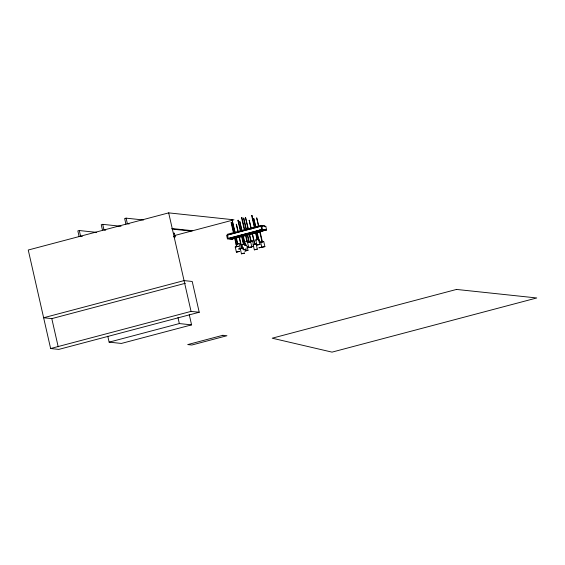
<?xml version="1.0" encoding="UTF-8"?>
<svg xmlns="http://www.w3.org/2000/svg" width="565" height="565" viewBox="0 0 565 565"><rect width="100%" height="100%" fill="white"/><g stroke="black" fill="none" stroke-linecap="round" stroke-linejoin="round"><path stroke-width="0.85" d="M236.403 252.131L239.496 251.411L236.403 252.131L235.238 246.997L238.331 246.276L237.653 246.587M243.218 249.751L246.305 249.031L243.218 249.751L242.053 244.617L245.139 243.896L243.706 244.412M241.446 253.812L244.532 253.092L241.446 253.812L239.108 243.515L236.022 244.235L237.681 244.031M247.668 242.597L250.676 241.855L251.821 247.039L248.748 247.703L247.583 242.576L248.84 242.456M250.676 241.855L250.302 242.067M248.748 247.703L251.842 246.983M247.993 250.316L244.906 251.03L247.993 250.316L247.216 246.891M251.128 241.509C255.161 240.471 248.346 241.439 250.005 241.721M253.162 244.687L256.256 243.967L257.266 249.229L254.328 249.822L253.162 244.687L254.031 244.645M255.74 239.906L258.834 239.186L259.851 244.447L256.906 245.041L255.74 239.906L256.277 239.913M256.256 243.967L255.218 244.384M258.834 239.186L258.459 239.405M254.328 249.822L257.421 249.101M256.906 245.041L259.999 244.32M260.67 242.117L261.814 247.301L264.879 246.63L263.735 241.446L260.642 242.11L261.178 242.166M260.769 242.039L259.13 242.194M234.842 232.78L232.053 219.884L235.231 232.695M231.149 222.688L231.516 222.603L233.861 232.886M231.523 222.61L231.156 222.702L233.479 232.978M241.848 217.426L241.502 217.518L241.877 217.433L244.8 230.28M238.02 220.315L240.676 230.506M246.015 229.411L243.487 218.274L243.868 218.189M245.549 217.356L248.099 229.411M245.436 217.419L248.487 229.319M241.778 231.021L239.871 221.522M239.708 221.6L242.166 230.93M237.929 232.088L236.41 224.305L238.317 231.996M236.558 224.291L236.191 224.383M252.018 215.512L251.665 215.59L252.025 215.519L254.759 227.511M251.008 228.952L249.243 220.322L251.397 228.867M253.607 218.401L255.74 227.829M253.805 218.38L255.931 226.883M258.495 226.431L256.68 217.815L258.883 226.339M237.406 243.925L235.817 237.067M236.933 246.623L234.835 237.166M245.189 233.797L246.94 241.502L248.678 241.1L247.647 241.516M246.954 241.509L247.329 241.424L245.775 234.56M241.262 234.878L243.402 244.306L245.055 243.875M243.776 244.207L241.643 234.793M251.206 241.319L250.832 241.41M241.933 248.31L239.292 236.283M255.345 231.883L257.096 239.595L258.749 239.165M257.35 239.553L255.726 231.791M254.886 244.299L252.174 232.293M262.005 241.848L262.386 241.771L259.858 230.626M263.587 241.573L262.033 241.855L259.271 229.856M246.679 245.309L246.156 245.493M243.218 248.084L242.696 248.275M238.437 243.826L239.108 243.515L237.745 243.826L236.198 236.975M251.008 246.637L253.727 246.128L251.171 246.856M238.331 220.223L237.957 220.308L240.485 231.452M263.064 241.756L261.517 242.117M96.721 232.385L79.305 230.534L77.843 230.916L79.121 236.558M120.995 226.282L102.71 224.34L101.248 224.729L102.526 230.372M143.524 219.997L126.108 218.147L124.646 218.535L125.931 224.178M174.401 235.577L233.974 219.813L168.674 212.871L28.25 250.02L50.631 348.534L58.795 349.403L199.219 312.254L192.22 281.469L184.056 280.6L43.639 317.749L51.803 318.618L185.412 283.27M174.182 237.018L175.171 236.855L174.352 233.26L173.37 233.43M261.058 225.371L227.42 234.27L227.589 235.04L261.235 226.141L261.058 225.371L264.632 225.753L264.801 226.523L265.79 226.353L266.609 229.948L231.502 239.235L227.42 238.804L226.607 235.21L261.708 225.922L265.79 226.353M228.352 238.381L261.15 229.701M227.42 238.804L262.527 229.517L266.609 229.948M229.065 238.451L231.918 238.755L265.564 229.856L264.137 229.708M231.975 239.016L265.621 230.117M252.477 240.972L250.839 241.389L249.073 233.691M250.592 241.827L249.313 242.166L247.378 233.599M238.246 246.248L236.968 246.587M245.464 245.493L246.743 245.154M254.709 244.327L256.171 243.946M241.756 248.31L243.282 247.936L238.847 249.158M50.631 348.534L191.055 311.386L199.219 312.254M107.767 336.154L109.13 342.143L179.338 323.568L191.584 324.868L189.254 314.606M191.584 324.868L121.376 343.442L109.13 342.143M244.772 245.485L246.566 245.154M254.695 244.313L251.792 232.377M248.812 246.644L246.757 246.954L248.974 246.276M257.4 239.701L256.616 239.864M238.614 248.854L241.53 248.558M236.495 246.877L235.238 246.997M246.46 241.771L245.591 241.82L248.6 241.071M243.522 218.274L243.861 218.175L246.404 229.319M242.583 244.624L242.053 244.617M249.44 220.294L249.073 220.392M261.87 247.089L258.862 247.837L264.9 246.58M262.661 226.297L260.981 226.113L261.793 229.708L265.875 230.139M129.138 223.98L127.393 223.789L126.108 218.147M171.802 228.514L192.693 230.739M172.078 229.086L191.231 231.12M227.589 235.04L228.154 238.607L232.236 239.044M173.674 233.19L174.352 233.26M173.54 236.679L175.171 236.855M105.733 230.167L103.988 229.983L102.71 224.34M82.328 236.361L80.583 236.177L79.305 230.534M261.708 225.922L262.527 229.517M256.906 231.163L259.434 242.3M256.517 231.255L258.664 240.676M251.644 215.604L254.37 227.603M252.562 241.001L253.53 245.274M249.455 233.606L251.206 241.312M246.99 233.691L248.939 242.258M241.495 217.518L244.412 230.372M243.141 235.217L245.478 245.5M242.752 235.308L245.09 245.584M238.903 236.368L241.629 248.367M234.454 237.258L236.594 246.686M231.742 237.985L231.918 238.755M168.674 212.871L191.055 311.386M177.982 317.579L179.338 323.568M51.803 318.618L58.209 346.839M222.843 335.299L187.735 344.586L191.818 345.017L226.925 335.73L222.843 335.299M456.513 289.435L272.21 338.195L332.029 352.129L536.75 297.967L456.513 289.435"/></g></svg>
